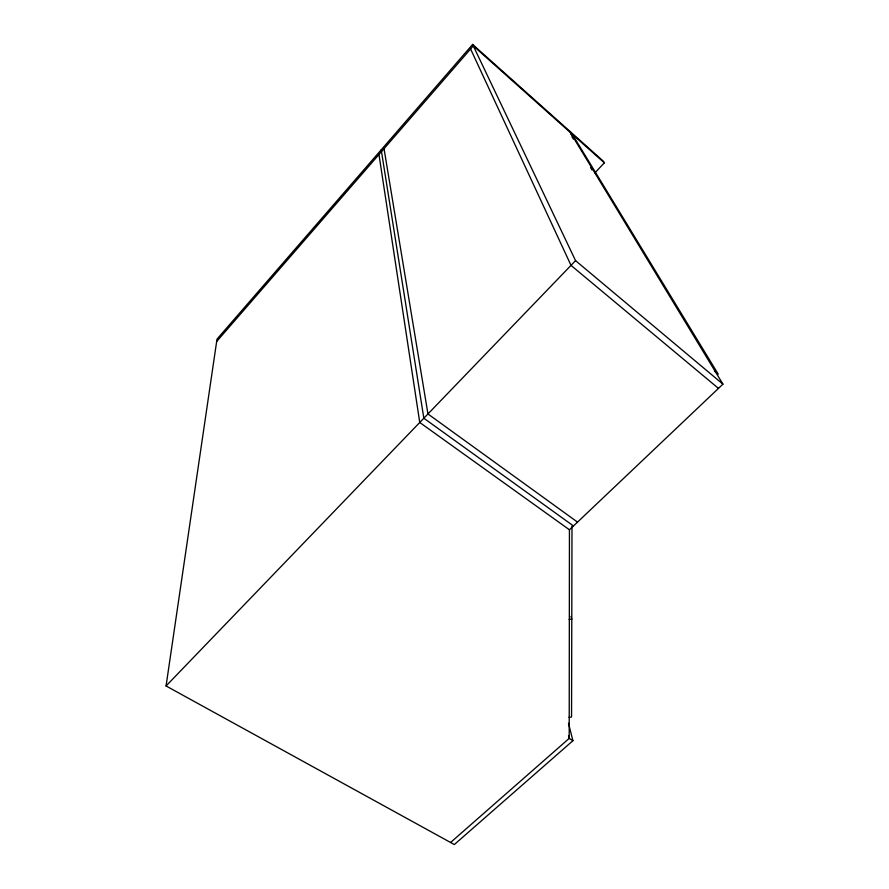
<?xml version="1.0" encoding="UTF-8"?>
<svg xmlns="http://www.w3.org/2000/svg" width="889" height="889" viewBox="0 0 889 889"><rect width="100%" height="100%" fill="white"/><g stroke="black" fill="none" stroke-linecap="round" stroke-linejoin="round"><path stroke-width="1.33" d="M570.349 132.505L722.935 384.148L569.438 529.788L569.193 738.392L450.579 842.483M571.994 526.11L571.549 717.012L569.049 717.279M568.493 723.246L572.916 740.715L454.335 844.55L166.065 685.964L217.005 339.131L472.615 44.45L603.209 161.076L604.342 162.843L594.874 172.888M216.66 341.498L473.281 45.85L604.342 162.843M166.065 685.964L575.561 260.644L472.615 44.45M569.149 619.389L571.783 619.133L571.016 616.466M572.916 740.715L569.193 738.392L568.516 735.692M569.438 529.788L419.752 422.475L378.97 154.508M573.472 525.955L423.842 418.23L381.214 149.83M577.528 522.11L427.953 413.963L384.026 148.674M718.468 388.382L571.016 265.378L470.581 48.951M575.561 260.644L722.935 384.148M714.378 370.957L718.256 374.213L573.772 136.717L570.771 134.028M571.916 136.695L573.349 139.073M590.563 167.554L591.996 169.932"/></g></svg>
